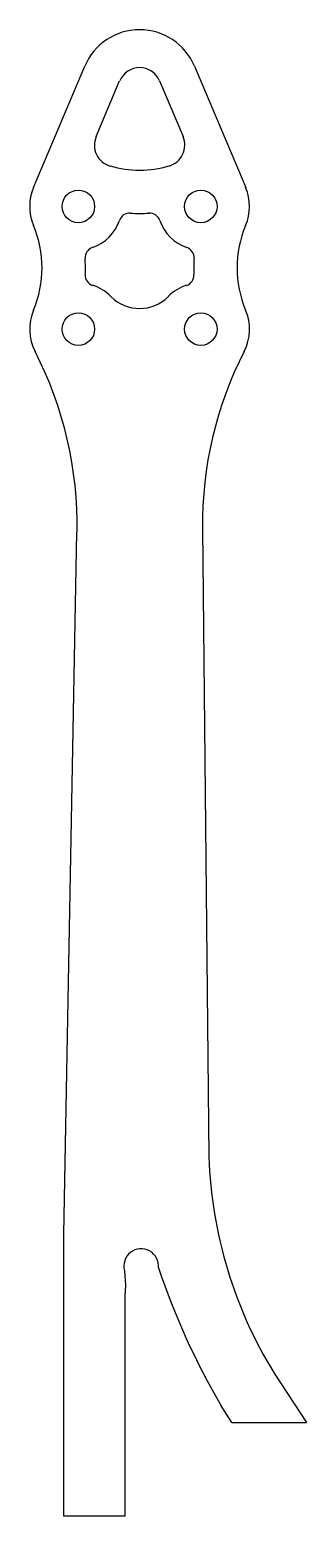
# Model space of a CAD drawing. Header units: millimetres. Extents: x 3 to 29, y 4 to 141.
import ezdxf

# ---------------------------------------------------------------- set-up
doc = ezdxf.new("R2010")
doc.units = ezdxf.units.MM
doc.header["$MEASUREMENT"] = 0
doc.layers.add('5 Inch 4mm Arms', color=50, linetype='Continuous')

msp = doc.modelspace()

# ---------------------------------------------------------------- linework, layer by layer
at = {"layer": '5 Inch 4mm Arms'}
for p, q in [((3.32, 126.28), (8.06, 137.46)), ((18.19, 137.46), (22.93, 126.28)), ((9.11, 130.96), (11.28, 136.1)), ((14.97, 136.1), (17.14, 130.96)), ((18.94, 94.85), (19.52, 36.91)), ((6.14, 29.75), (7.34, 94.49)), ((6.14, 3.79), (6.14, 29.75)), ((11.73, 26.42), (11.83, 25.09)), ((11.83, 25.09), (11.77, 24.06)), ((11.77, 24.06), (11.77, 3.79)), ((25.55, 16.99), (28.53, 12.42)), ((21.66, 12.42), (20.65, 13.97)), ((21.66, 12.42), (28.53, 12.42)), ((11.77, 3.79), (6.14, 3.79))]:
    msp.add_line(p, q, dxfattribs=at)
for centre in [(7.47, 124.53), (18.78, 124.53), (7.47, 113.22), (18.78, 113.22)]:
    msp.add_circle(centre, 1.5, dxfattribs=at)
for centre, radius, start, end in [((13.13, 135.32), 5.5, 22.9625, 157.0375), ((13.13, 135.32), 2, 22.9625, 157.0375), ((10.95, 130.18), 2, 157.0375, 254.2183), ((15.3, 130.18), 2, 285.7817, 22.9625), ((13.13, 137.88), 10, 254.2183, 285.7817), ((7.47, 124.53), 4.5, 157.0375, 202.9625), ((18.78, 124.53), 4.5, 337.0375, 22.9625), ((12.2, 122.91), 1, 86.4581, 161.0911), ((13.13, 137.88), 14, 266.4581, 273.5419), ((14.05, 122.91), 1, 18.9089, 93.5419), ((-5.88, 118.87), 10, 337.0375, 22.9625), ((7.47, 124.53), 4, 288.9089, 341.0911), ((18.78, 124.53), 4, 198.9089, 251.0911), ((32.13, 118.87), 10, 157.0375, 202.9625), ((9.09, 119.8), 1, 108.9089, 183.5419), ((17.16, 119.8), 1, 356.4581, 71.0911), ((-5.88, 118.87), 14, 357.4489, 3.5419), ((32.13, 118.87), 14, 176.4581, 182.5511), ((9.1, 118.2), 1, 177.4489, 251.8649), ((17.15, 118.2), 1, 288.1351, 2.5511), ((7.47, 113.22), 4.25, 45, 71.8649), ((18.78, 113.22), 4.25, 108.1351, 135), ((13.13, 118.87), 3.75, 225, 315), ((7.47, 113.22), 4.5, 157.0375, 207.2335), ((18.78, 113.22), 4.5, 332.8653, 22.9625), ((-27.65, 95.14), 35, 358.9336, 27.2335), ((53.93, 95.2), 35, 152.8653, 180.5791), ((60.1, 38.31), 40.6, 181.9714, 211.6758), ((13.27, 26.85), 1.6, 353.7066, 195.6998), ((80.67, 48.98), 69.48, 198.7224, 210.2576)]:
    msp.add_arc(centre, radius, start, end, dxfattribs=at)

doc.saveas('drawing.dxf')
